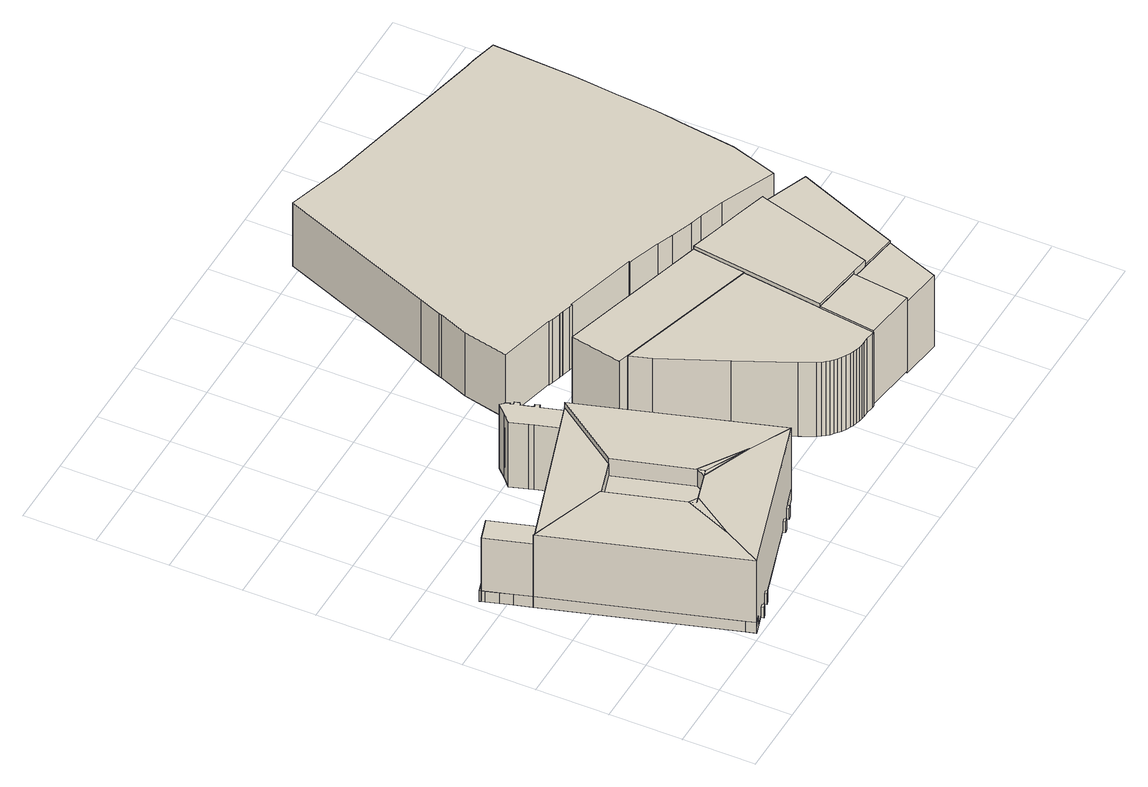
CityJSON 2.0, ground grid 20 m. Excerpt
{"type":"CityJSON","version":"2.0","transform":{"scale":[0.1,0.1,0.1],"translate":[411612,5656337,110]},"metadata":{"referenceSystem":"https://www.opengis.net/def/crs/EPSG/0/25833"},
"CityObjects":{
"building1":{"type":"Building","attributes":{"name":"Verkehrsmuseum","Gemeindeschluessel":14612000,"Dachneigung":59.52,"Dachorientierung":162.95,"MittlereTraufHoehe":133.2,"QualitaetDacherkennung":100,"ObjektHoehe":26.32,"BodenHoehe":112.31,"Geometrietyp2DReferenz":"3000","AbsoluteHoehe":138.64,"Dachflaeche":856.66,"measuredHeight":26.32,"function":"31001_3034","roofType":"3100","storeysAboveGround":9},"children":["building1-1","building1-2","building1-3","building1-4","building1-5","building1-6","building1-7","building1-8","building1-9"],"geometry":[{"type":"Solid","lod":"1","boundaries":[[[[0,1,2,3]],[[4,5,6,7]],[[3,5,4,0]],[[2,6,5,3]],[[1,7,6,2]],[[0,4,7,1]]]]}]},
"building1-1":{"type":"BuildingPart","attributes":{"Dachneigung":74.23,"Dachorientierung":-107.56,"MittlereTraufHoehe":133.2,"QualitaetDacherkennung":100,"BodenHoehe":112.31,"ObjektTeilHoehe":22.82,"Geometrietyp2DReferenz":"3000","AbsoluteHoehe":135.13,"Dachflaeche":432.17,"measuredHeight":22.82,"roofType":"3100","storeysAboveGround":8},"parents":["building1"],"geometry":[{"type":"Solid","lod":"1","boundaries":[[[[8,9,10,11]],[[12,6,5,13]],[[11,6,12,8]],[[10,5,6,11]],[[9,13,5,10]],[[8,12,13,9]]]]}]},
"building1-2":{"type":"BuildingPart","attributes":{"Dachneigung":90,"Dachorientierung":0,"MittlereTraufHoehe":133.25,"QualitaetDacherkennung":26,"BodenHoehe":112.14,"ObjektTeilHoehe":21.11,"Geometrietyp2DReferenz":"3000","AbsoluteHoehe":133.25,"Dachflaeche":99.17,"measuredHeight":21.11,"roofType":"1000","storeysAboveGround":7},"parents":["building1"],"geometry":[{"type":"Solid","lod":"1","boundaries":[[[[14,15,16,17,18,19,20,21,22,23,24,25,26,27,28,29,30,31,32,33,34]],[[35,36,37,38,39,40,41,42,43,44,45,46,47,48,49,50,51,52,53,54,55]],[[34,36,35,14]],[[33,37,36,34]],[[32,38,37,33]],[[31,39,38,32]],[[30,40,39,31]],[[29,41,40,30]],[[28,42,41,29]],[[27,43,42,28]],[[26,44,43,27]],[[25,45,44,26]],[[24,46,45,25]],[[23,47,46,24]],[[22,48,47,23]],[[21,49,48,22]],[[20,50,49,21]],[[19,51,50,20]],[[18,52,51,19]],[[17,53,52,18]],[[16,54,53,17]],[[15,55,54,16]],[[14,35,55,15]]]]}]},
"building1-3":{"type":"BuildingPart","attributes":{"Dachneigung":90,"Dachorientierung":0,"MittlereTraufHoehe":115.64,"QualitaetDacherkennung":100,"BodenHoehe":112.14,"ObjektTeilHoehe":3.5,"Geometrietyp2DReferenz":"3000","AbsoluteHoehe":115.64,"Dachflaeche":2815.15,"measuredHeight":3.5,"roofType":"1000","storeysAboveGround":1},"parents":["building1"],"geometry":[{"type":"Solid","lod":"1","boundaries":[[[[56,57,58,59,60,61,62,63,64,65,66,67,68,69,70,71,72,73,74,75,76,77,78,79,80,81,82,83,84,85,86,87,88,89,90,91,92,93,94,95,96,97,98,99,100,101,102,103]],[[104,105,106,107,108,109,110,111,112,113,114,115,116,117,118,119,120,121,122,123,124,125,126,127,128,129,130,131,132,133,134,135,136,137,138,139,140,141,142,143,144,145,146,147,45,44,148,149]],[[103,105,104,56]],[[102,106,105,103]],[[101,107,106,102]],[[100,108,107,101]],[[99,109,108,100]],[[98,110,109,99]],[[97,111,110,98]],[[96,112,111,97]],[[95,113,112,96]],[[94,114,113,95]],[[93,115,114,94]],[[92,116,115,93]],[[91,117,116,92]],[[90,118,117,91]],[[89,119,118,90]],[[88,120,119,89]],[[87,121,120,88]],[[86,122,121,87]],[[85,123,122,86]],[[84,124,123,85]],[[83,125,124,84]],[[82,126,125,83]],[[81,127,126,82]],[[80,128,127,81]],[[79,129,128,80]],[[78,130,129,79]],[[77,131,130,78]],[[76,132,131,77]],[[75,133,132,76]],[[74,134,133,75]],[[73,135,134,74]],[[72,136,135,73]],[[71,137,136,72]],[[70,138,137,71]],[[69,139,138,70]],[[68,140,139,69]],[[67,141,140,68]],[[66,142,141,67]],[[65,143,142,66]],[[64,144,143,65]],[[63,145,144,64]],[[62,146,145,63]],[[61,147,146,62]],[[60,45,147,61]],[[59,44,45,60]],[[58,148,44,59]],[[57,149,148,58]],[[56,104,149,57]]]]}]},
"building1-4":{"type":"BuildingPart","attributes":{"Dachneigung":69.09,"Dachorientierung":0,"MittlereTraufHoehe":135.01,"QualitaetDacherkennung":100,"BodenHoehe":113.03,"ObjektTeilHoehe":25.6,"Geometrietyp2DReferenz":"3000","AbsoluteHoehe":138.64,"Dachflaeche":21.71,"measuredHeight":25.6,"roofType":"2100","storeysAboveGround":9},"parents":["building1"],"geometry":[{"type":"Solid","lod":"1","boundaries":[[[[150,151,152]],[[153,154,155]],[[152,154,153,150]],[[151,155,154,152]],[[150,153,155,151]]]]}]},
"building1-5":{"type":"BuildingPart","attributes":{"Dachneigung":70.2,"Dachorientierung":0,"MittlereTraufHoehe":134.97,"QualitaetDacherkennung":100,"BodenHoehe":112.94,"ObjektTeilHoehe":25.56,"Geometrietyp2DReferenz":"3000","AbsoluteHoehe":138.5,"Dachflaeche":23.14,"measuredHeight":25.56,"roofType":"2100","storeysAboveGround":9},"parents":["building1"],"geometry":[{"type":"Solid","lod":"1","boundaries":[[[[156,157,158]],[[159,160,161]],[[158,160,159,156]],[[157,161,160,158]],[[156,159,161,157]]]]}]},
"building1-6":{"type":"BuildingPart","attributes":{"Dachneigung":59.27,"Dachorientierung":163.09,"MittlereTraufHoehe":133.2,"QualitaetDacherkennung":100,"BodenHoehe":113,"ObjektTeilHoehe":25.64,"Geometrietyp2DReferenz":"3000","AbsoluteHoehe":138.64,"Dachflaeche":842.9,"measuredHeight":25.64,"roofType":"3100","storeysAboveGround":9},"parents":["building1"],"geometry":[{"type":"Solid","lod":"1","boundaries":[[[[162,163,164,165]],[[166,167,168,169]],[[165,167,166,162]],[[164,168,167,165]],[[163,169,168,164]],[[162,166,169,163]]]]}]},
"building1-7":{"type":"BuildingPart","attributes":{"Dachneigung":63.6,"Dachorientierung":163.32,"MittlereTraufHoehe":128.87,"QualitaetDacherkennung":100,"BodenHoehe":112.98,"ObjektTeilHoehe":18.89,"Geometrietyp2DReferenz":"3000","AbsoluteHoehe":131.86,"Dachflaeche":322.26,"measuredHeight":18.89,"roofType":"3100","storeysAboveGround":6},"parents":["building1"],"geometry":[{"type":"Solid","lod":"1","boundaries":[[[[170,171,172,173]],[[169,168,174,175]],[[173,168,169,170]],[[172,174,168,173]],[[171,175,174,172]],[[170,169,175,171]]]]}]},
"building1-8":{"type":"BuildingPart","attributes":{"Dachneigung":58.84,"Dachorientierung":73.08,"MittlereTraufHoehe":133.2,"QualitaetDacherkennung":100,"BodenHoehe":112.85,"ObjektTeilHoehe":25.78,"Geometrietyp2DReferenz":"3000","AbsoluteHoehe":138.64,"Dachflaeche":640.54,"measuredHeight":25.78,"roofType":"3100","storeysAboveGround":9},"parents":["building1"],"geometry":[{"type":"Solid","lod":"1","boundaries":[[[[1,0,163,162]],[[176,177,178,179]],[[162,177,176,1]],[[163,178,177,162]],[[0,179,178,163]],[[1,176,179,0]]]]}]},
"building1-9":{"type":"BuildingPart","attributes":{"Dachneigung":63.99,"Dachorientierung":162.84,"MittlereTraufHoehe":132.23,"QualitaetDacherkennung":85,"BodenHoehe":112.14,"ObjektTeilHoehe":21.66,"Geometrietyp2DReferenz":"3000","AbsoluteHoehe":133.81,"Dachflaeche":92.98,"measuredHeight":21.66,"roofType":"5000","storeysAboveGround":7},"parents":["building1"],"geometry":[{"type":"Solid","lod":"1","boundaries":[[[[180,181,182,183]],[[125,184,185,186]],[[183,184,125,180]],[[182,185,184,183]],[[181,186,185,182]],[[180,125,186,181]]]]}]},
"building2":{"type":"Building","attributes":{"name":"Dresden Information an der Frauenkirche","Dachtyp_tdc":"tdcGableRoof","Gemeindeschluessel":14612000,"Dachneigung":34.83,"QualitaetDacherkennung":33,"Geometrietyp2DReferenz":"3000","measuredHeight":27.39,"function":"31001_3290","roofType":"3100"},"geometry":[{"type":"Solid","lod":"1","boundaries":[[[[187,188,189,190]],[[191,192,193,194]],[[190,192,191,187]],[[189,193,192,190]],[[188,194,193,189]],[[187,191,194,188]]]]}]},
"building3":{"type":"Building","attributes":{"Gemeindeschluessel":14612000,"Geometrietyp2DReferenz":"3000","function":"31001_9998","roofType":"9999"},"children":["building3-1","building3-2","building3-3","building3-4","building3-5","building3-6"]},
"building3-1":{"type":"BuildingPart","attributes":{"Dachtyp_tdc":"tdcFreeFormRoof","Dachneigung":25.86,"QualitaetDacherkennung":5,"Geometrietyp2DReferenz":"3000","measuredHeight":27.79,"roofType":"5000"},"parents":["building3"],"geometry":[{"type":"Solid","lod":"1","boundaries":[[[[195,196,197,198,199,200,201,202,203,204,205,206,207,208,209,210,211,212,213,214,215,216,217]],[[218,219,220,221,222,223,224,225,226,227,228,229,230,231,232,233,234,235,236,237,238,239,240]],[[217,219,218,195]],[[216,220,219,217]],[[215,221,220,216]],[[214,222,221,215]],[[213,223,222,214]],[[212,224,223,213]],[[211,225,224,212]],[[210,226,225,211]],[[209,227,226,210]],[[208,228,227,209]],[[207,229,228,208]],[[206,230,229,207]],[[205,231,230,206]],[[204,232,231,205]],[[203,233,232,204]],[[202,234,233,203]],[[201,235,234,202]],[[200,236,235,201]],[[199,237,236,200]],[[198,238,237,199]],[[197,239,238,198]],[[196,240,239,197]],[[195,218,240,196]]]]}]},
"building3-2":{"type":"BuildingPart","attributes":{"Dachtyp_tdc":"tdcHipAndGableRoof","Dachneigung":10.17,"QualitaetDacherkennung":20,"Geometrietyp2DReferenz":"3000","measuredHeight":25.71,"roofType":"5000"},"parents":["building3"],"geometry":[{"type":"Solid","lod":"1","boundaries":[[[[241,242,243,244,245]],[[246,247,248,249,250]],[[245,247,246,241]],[[244,248,247,245]],[[243,249,248,244]],[[242,250,249,243]],[[241,246,250,242]]]]}]},
"building3-3":{"type":"BuildingPart","attributes":{"Dachtyp_tdc":"tdcFreeFormRoof","Dachneigung":43.95,"QualitaetDacherkennung":13,"Geometrietyp2DReferenz":"3000","measuredHeight":27.2,"roofType":"5000"},"parents":["building3"],"geometry":[{"type":"Solid","lod":"1","boundaries":[[[[251,252,253,254,255,256]],[[257,258,259,246,260,261]],[[256,258,257,251]],[[255,259,258,256]],[[254,246,259,255]],[[253,260,246,254]],[[252,261,260,253]],[[251,257,261,252]]]]}]},
"building3-4":{"type":"BuildingPart","attributes":{"Dachtyp_tdc":"tdcFreeFormRoof","Dachneigung":20.88,"QualitaetDacherkennung":11,"Geometrietyp2DReferenz":"3000","measuredHeight":18.46,"roofType":"5000"},"parents":["building3"],"geometry":[{"type":"Solid","lod":"1","boundaries":[[[[262,263,264,265]],[[266,267,258,257]],[[265,267,266,262]],[[264,258,267,265]],[[263,257,258,264]],[[262,266,257,263]]]]}]},
"building3-5":{"type":"BuildingPart","attributes":{"Dachtyp_tdc":"tdcFreeFormRoof","Dachneigung":43.62,"QualitaetDacherkennung":26,"Geometrietyp2DReferenz":"3000","measuredHeight":27.94,"roofType":"5000"},"parents":["building3"],"geometry":[{"type":"Solid","lod":"1","boundaries":[[[[268,269,270,271,272,273,274,275,276]],[[277,278,279,280,281,282,283,238,237]],[[276,278,277,268]],[[275,279,278,276]],[[274,280,279,275]],[[273,281,280,274]],[[272,282,281,273]],[[271,283,282,272]],[[270,238,283,271]],[[269,237,238,270]],[[268,277,237,269]]]]}]},
"building3-6":{"type":"BuildingPart","attributes":{"Dachtyp_tdc":"tdcPolyFlatRoof","Dachneigung":0,"QualitaetDacherkennung":2,"Geometrietyp2DReferenz":"3000","measuredHeight":25.51,"roofType":"1000"},"parents":["building3"],"geometry":[{"type":"Solid","lod":"1","boundaries":[[[[284,285,286,287,288,289,290,291]],[[250,239,282,292,293,294,261,260]],[[291,239,250,284]],[[290,282,239,291]],[[289,292,282,290]],[[288,293,292,289]],[[287,294,293,288]],[[286,261,294,287]],[[285,260,261,286]],[[284,250,260,285]]]]}]},
"building4":{"type":"Building","attributes":{"Dachtyp_tdc":"tdcFreeFormRoof","Gemeindeschluessel":14612000,"Dachneigung":0.299,"QualitaetDacherkennung":9,"Geometrietyp2DReferenz":"3000","measuredHeight":24.25,"function":"31001_9998","roofType":"5000"},"geometry":[{"type":"Solid","lod":"1","boundaries":[[[[295,296,297,298,299,300,301,302,303,304,305,306,307,308,309,310,311,312,313,314,315,316,317,318,319,320,321,322,323,324,325,326,327,328,329,330,331,332,333]],[[334,335,336,337,338,339,340,341,342,343,344,345,346,347,348,349,350,351,352,353,354,355,356,357,358,359,360,361,362,363,364,365,366,367,368,369,370,371,372]],[[333,335,334,295]],[[332,336,335,333]],[[331,337,336,332]],[[330,338,337,331]],[[329,339,338,330]],[[328,340,339,329]],[[327,341,340,328]],[[326,342,341,327]],[[325,343,342,326]],[[324,344,343,325]],[[323,345,344,324]],[[322,346,345,323]],[[321,347,346,322]],[[320,348,347,321]],[[319,349,348,320]],[[318,350,349,319]],[[317,351,350,318]],[[316,352,351,317]],[[315,353,352,316]],[[314,354,353,315]],[[313,355,354,314]],[[312,356,355,313]],[[311,357,356,312]],[[310,358,357,311]],[[309,359,358,310]],[[308,360,359,309]],[[307,361,360,308]],[[306,362,361,307]],[[305,363,362,306]],[[304,364,363,305]],[[303,365,364,304]],[[302,366,365,303]],[[301,367,366,302]],[[300,368,367,301]],[[299,369,368,300]],[[298,370,369,299]],[[297,371,370,298]],[[296,372,371,297]],[[295,334,372,296]]]]}]}
},
"vertices":[
[448,263,259],[679,146,259],[513,681,259],[379,493,259],[448,263,23],[379,493,23],[513,681,23],[679,146,23],
[49,532,242],[264,458,242],[379,493,242],[513,681,242],[49,532,23],[264,458,23],
[476,801,233],[473,809,233],[476,810,233],[471,823,233],[469,822,233],[469,823,233],[460,832,233],[436,807,233],[411,783,233],[427,735,233],[431,722,233],[450,661,233],[513,680,233],[495,739,233],[503,742,233],[499,755,233],[491,752,233],[490,755,233],[481,786,233],[488,790,233],[484,804,233],[476,801,21],[484,804,21],[488,790,21],[481,786,21],[490,755,21],[491,752,21],[499,755,21],[503,742,21],[495,739,21],[513,680,21],[450,661,21],[431,722,21],[427,735,21],[411,783,21],[436,807,21],[460,832,21],[469,823,21],[469,822,21],[471,823,21],[476,810,21],[473,809,21],
[626,121,56],[624,129,56],[679,146,56],[513,680,56],[450,661,56],[314,619,56],[313,623,56],[300,619,56],[301,616,56],[294,614,56],[292,622,56],[262,612,56],[264,605,56],[258,603,56],[257,606,56],[243,601,56],[245,598,56],[109,556,56],[86,630,56],[76,664,56],[71,679,56],[56,674,56],[24,664,56],[9,660,56],[14,645,56],[25,611,56],[35,578,56],[49,532,56],[203,30,56],[211,3,56],[266,20,56],[268,12,56],[279,16,56],[276,23,56],[313,35,56],[315,27,56],[326,31,56],[323,38,56],[416,66,56],[473,84,56],[523,99,56],[555,109,56],[565,112,56],[568,104,56],[579,108,56],[577,115,56],[612,126,56],[614,118,56],[626,121,21],[614,118,21],[612,126,21],[577,115,21],[579,108,21],[568,104,21],[565,112,21],[555,109,21],[523,99,21],[473,84,21],[416,66,21],[323,38,21],[326,31,21],[315,27,21],[313,35,21],[276,23,21],[279,16,21],[268,12,21],[266,20,21],[211,3,21],[203,30,21],[49,532,21],[35,578,21],[25,611,21],[14,645,21],[9,660,21],[24,664,21],[56,674,21],[71,679,21],[76,664,21],[86,630,21],[109,556,21],[245,598,21],[243,601,21],[257,606,21],[258,603,21],[264,605,21],[262,612,21],[292,622,21],[294,614,21],[301,616,21],[300,619,21],[313,623,21],[314,619,21],[679,146,21],[624,129,21],
[327,248,259],[272,116,259],[351,234,259],[327,248,30],[351,234,30],[272,116,30],
[429,258,259],[566,203,259],[442,284,259],[429,258,29],[442,284,29],[566,203,29],
[211,3,259],[333,229,259],[264,458,259],[49,532,259],[211,3,30],[49,532,30],[264,458,30],[333,229,30],
[333,229,204],[448,263,204],[379,493,204],[264,458,204],[379,493,30],[448,263,30],
[679,146,29],[211,3,29],[333,229,29],[448,263,29],
[49,532,230],[111,551,230],[73,674,230],[12,655,230],[12,655,21],[73,674,21],[111,551,21],
[1217,100,269],[1236,256,269],[1093,276,269],[1073,119,269],[1217,100,29],[1073,119,29],[1093,276,29],[1236,256,29],
[1068,119,265],[1073,119,265],[1093,276,265],[1122,498,265],[726,616,265],[746,558,265],[824,382,265],[892,234,265],[912,194,265],[919,183,265],[926,175,265],[932,167,265],[940,160,265],[948,154,265],[956,148,265],[967,141,265],[980,135,265],[989,131,265],[999,128,265],[1009,125,265],[1019,124,265],[1029,123,265],[1043,123,265],[1068,119,22],[1043,123,22],[1029,123,22],[1019,124,22],[1009,125,22],[999,128,22],[989,131,22],[980,135,22],[967,141,22],[956,148,22],[948,154,22],[940,160,22],[932,167,22],[926,175,22],[919,183,22],[912,194,22],[892,234,22],[824,382,22],[746,558,22],[726,616,22],[1122,498,22],[1093,276,22],[1073,119,22],
[1389,234,256],[1236,256,256],[1217,100,256],[1332,85,256],[1367,178,256],[1389,234,22],[1367,178,22],[1332,85,22],[1217,100,22],[1236,256,22],
[1389,568,262],[1377,573,262],[1284,249,262],[1389,234,262],[1426,329,262],[1504,523,262],[1389,568,22],[1504,523,22],[1426,329,22],[1284,249,22],[1377,573,22],
[1390,573,206],[1389,568,206],[1504,523,206],[1506,529,206],[1390,573,22],[1506,529,22],
[697,625,267],[726,616,267],[1122,498,267],[1132,572,267],[1142,646,267],[1046,674,267],[956,700,267],[882,722,267],[725,767,267],[697,625,22],[725,767,22],[882,722,22],[956,700,22],[1046,674,22],[1142,646,22],[1132,572,22],
[1236,256,277],[1284,249,277],[1377,573,277],[1378,577,277],[1295,602,277],[1210,626,277],[1142,646,277],[1093,276,277],[1210,626,22],[1295,602,22],[1378,577,22],
[1569,751,213],[1590,907,213],[1594,931,213],[1601,980,213],[1608,1061,213],[1610,1087,213],[1622,1210,213],[1634,1442,213],[1562,1460,213],[1538,1464,213],[1266,1526,213],[1235,1533,213],[1063,1572,213],[904,1621,213],[731,1182,213],[708,1121,213],[705,1113,213],[673,1033,213],[646,908,213],[802,870,213],[802,868,213],[813,865,213],[837,858,213],[838,858,213],[847,855,213],[848,855,213],[872,848,213],[881,846,213],[881,849,213],[1084,793,213],[1084,790,213],[1172,759,213],[1173,758,213],[1218,742,213],[1278,720,213],[1308,710,213],[1308,712,213],[1377,687,213],[1528,622,213],[1569,751,5],[1528,622,5],[1377,687,5],[1308,712,5],[1308,710,5],[1278,720,5],[1218,742,5],[1173,758,5],[1172,759,5],[1084,790,5],[1084,793,5],[881,849,5],[881,846,5],[872,848,5],[848,855,5],[847,855,5],[838,858,5],[837,858,5],[813,865,5],[802,868,5],[802,870,5],[646,908,5],[673,1033,5],[705,1113,5],[708,1121,5],[731,1182,5],[904,1621,5],[1063,1572,5],[1235,1533,5],[1266,1526,5],[1538,1464,5],[1562,1460,5],[1634,1442,5],[1622,1210,5],[1610,1087,5],[1608,1061,5],[1601,980,5],[1594,931,5],[1590,907,5]
]}
